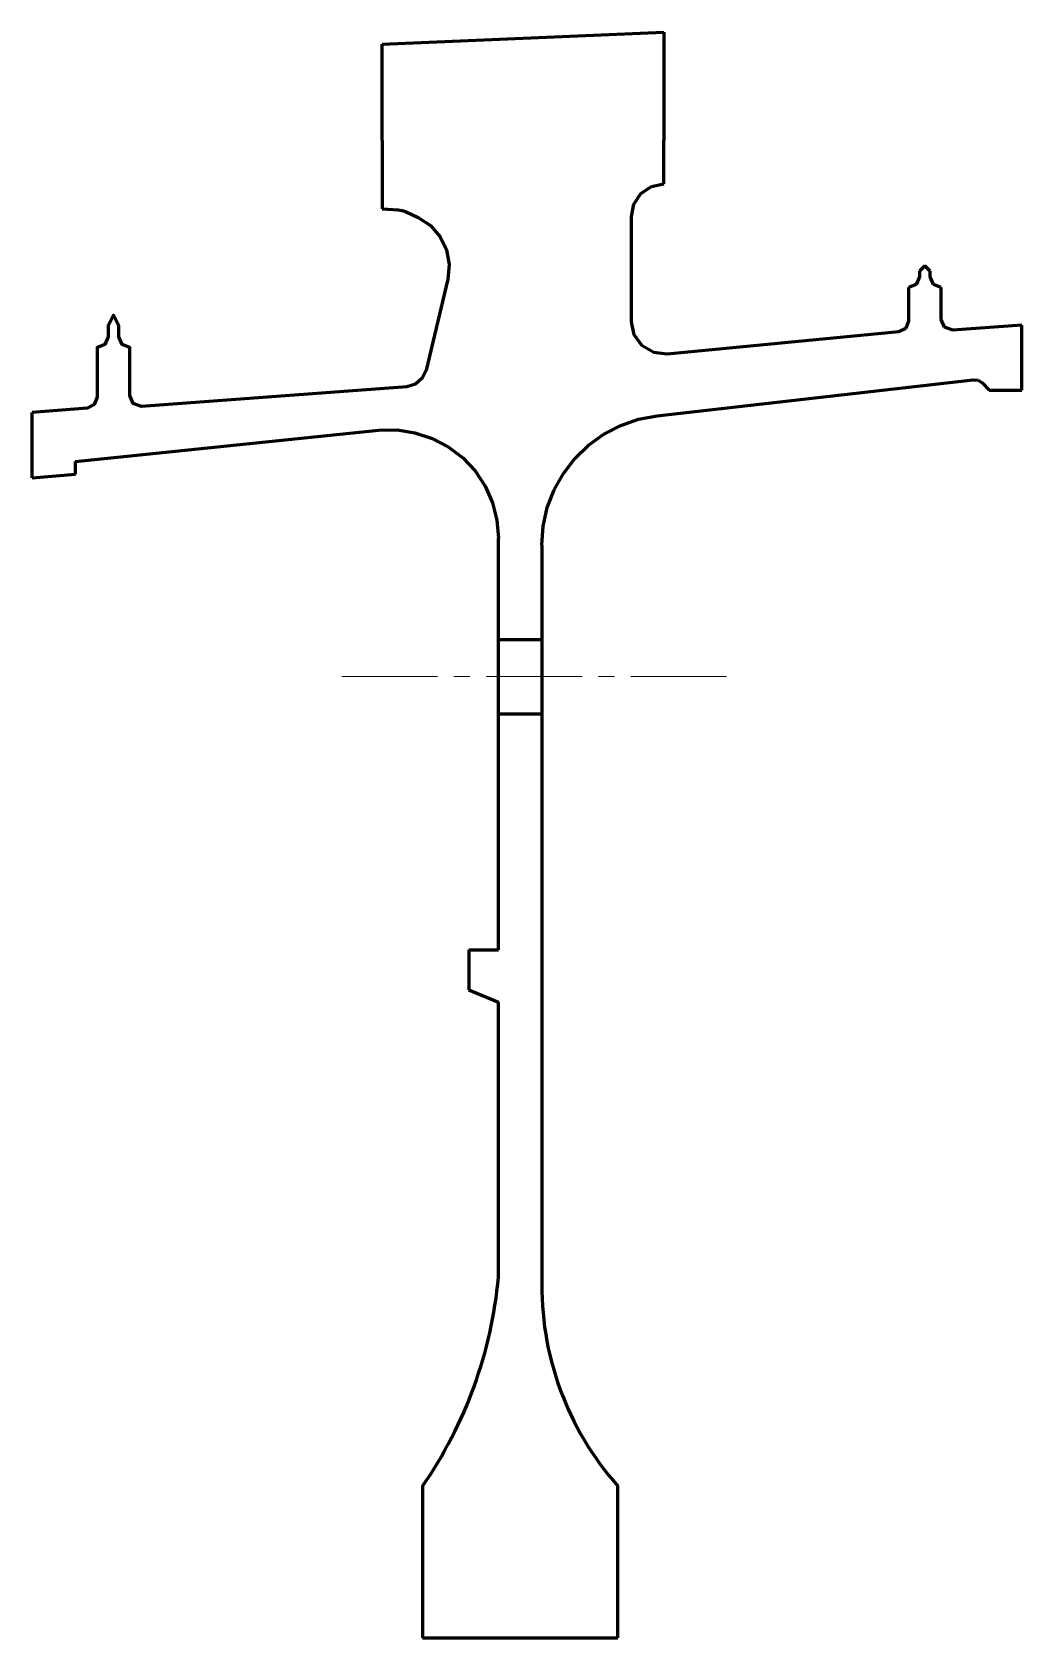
# Model space of a CAD drawing. Header units: millimetres. Extents: x -38 to 53, y 155 to 303.
import ezdxf

# ---------------------------------------------------------------- set-up
doc = ezdxf.new("R2010")
doc.units = ezdxf.units.MM
doc.linetypes.add('K5LT_AXLED', pattern=[13.33305, 8.83305, -1.5, 1.5, -1.5])
doc.linetypes.add('K5LT_BASIC', pattern=[0])

msp = doc.modelspace()

# ---------------------------------------------------------------- linework, layer by layer
at = {"color": 150, "linetype": 'K5LT_BASIC', "lineweight": 60, "true_color": 0x0080ff}
for p, q in [((-6.04, 302.02), (19.96, 303.14)), ((-6.04, 293.14), (-6.04, 302.02)), ((19.96, 303.14), (19.96, 293.14)), ((-6.04, 293.14), (-6.04, 286.86)), ((19.96, 289.14), (19.96, 293.14)), ((17.84, 288.26), (18.81, 288.91)), ((18.81, 288.91), (19.96, 289.14)), ((16.96, 286.14), (17.19, 287.29)), ((17.19, 287.29), (17.84, 288.26)), ((16.96, 276.44), (16.96, 286.14)), ((44.01, 281.59), (43.51, 281.09)), ((44.51, 281.09), (44.01, 281.59)), ((43.22, 279.88), (42.51, 279.59)), ((43.51, 280.59), (43.22, 279.88)), ((43.51, 281.09), (43.51, 280.59)), ((44.51, 280.59), (44.51, 281.09)), ((44.81, 279.88), (44.51, 280.59)), ((45.51, 279.59), (44.81, 279.88)), ((42.51, 279.59), (42.51, 276.49)), ((45.51, 276.66), (45.51, 279.59)), ((17.22, 275.23), (16.96, 276.44)), ((41.61, 275.5), (20.25, 273.46)), ((42.25, 275.82), (41.61, 275.5)), ((42.51, 276.49), (42.25, 275.82)), ((45.83, 275.93), (45.51, 276.66)), ((46.59, 275.67), (45.83, 275.93)), ((52.96, 276.14), (46.59, 275.67)), ((52.96, 270.14), (52.96, 276.14)), ((17.94, 274.22), (17.22, 275.23)), ((19.02, 273.6), (17.94, 274.22)), ((20.25, 273.46), (19.02, 273.6)), ((19.34, 267.77), (48.48, 271.09)), ((48.48, 271.09), (48.93, 271.04)), ((48.93, 271.04), (49.3, 270.8)), ((49.3, 270.8), (49.96, 270.14)), ((49.96, 270.14), (52.96, 270.14)), ((-38.3, 262.06), (-38.3, 268.06)), ((14.42, 266.07), (15.97, 266.88)), ((15.97, 266.88), (17.62, 267.45)), ((17.62, 267.45), (19.34, 267.77)), ((-34.3, 263.56), (-6.32, 266.43)), ((-6.32, 266.43), (-4.65, 266.46)), ((-4.65, 266.46), (-3, 266.21)), ((-3, 266.21), (-1.41, 265.69)), ((-1.41, 265.69), (0.07, 264.92)), ((11.74, 263.84), (13, 265.05)), ((13, 265.05), (14.42, 266.07)), ((-34.29, 262.39), (-34.3, 263.56)), ((0.07, 264.92), (1.4, 263.9)), ((1.4, 263.9), (2.54, 262.68)), ((10.68, 262.45), (11.74, 263.84)), ((-38.3, 262.06), (-34.29, 262.39)), ((2.54, 262.68), (3.46, 261.29)), ((9.82, 260.93), (10.68, 262.45)), ((3.46, 261.29), (4.14, 259.76)), ((9.2, 259.3), (9.82, 260.93)), ((4.14, 259.76), (4.56, 258.15)), ((8.82, 257.59), (9.2, 259.3)), ((4.56, 258.15), (4.7, 256.48)), ((4.7, 218.54), (4.7, 256.48)), ((8.7, 255.85), (8.82, 257.59)), ((8.7, 255.85), (8.7, 188.36)), ((4.7, 247.15), (8.7, 247.15)), ((4.7, 240.29), (8.7, 240.29)), ((1.98, 218.54), (4.7, 218.54)), ((1.98, 218.54), (1.98, 214.84)), ((1.98, 214.84), (4.7, 213.71)), ((4.7, 188.36), (4.7, 213.71)), ((-2.3, 169.1), (-2.3, 155.1)), ((15.7, 155.1), (15.7, 169.1)), ((-2.3, 155.1), (15.7, 155.1))]:
    msp.add_line(p, q, dxfattribs=at)
at = {"color": 30, "linetype": 'K5LT_AXLED', "lineweight": 18, "true_color": 0xff8000}
msp.add_line((-9.76, 243.72), (25.74, 243.72), dxfattribs=at)
at = {"color": 150, "linetype": 'K5LT_BASIC', "lineweight": 60, "true_color": 0x0080ff}
msp.add_lwpolyline([(-6.04, 286.86), (-4.54, 286.76), (-4.17, 286.7), (-3.82, 286.57), (-2.71, 286.04), (-1.57, 285.3), (-0.67, 284.28), (-0.08, 283.06), (0.16, 281.72), (0.02, 280.37), (-1.97, 271.98), (-2.33, 271.23), (-2.96, 270.68), (-3.76, 270.45), (-28.23, 268.64), (-28.98, 268.9), (-29.3, 269.64), (-29.3, 274.06), (-30.01, 274.35), (-30.3, 275.06), (-30.3, 276.06), (-30.8, 277.06), (-31.3, 276.06), (-31.3, 275.06), (-31.6, 274.35), (-32.3, 274.06), (-32.3, 269.48), (-32.57, 268.8), (-33.22, 268.48), (-38.3, 268.06)], dxfattribs=at)
for centre, radius, start, end in [((-35.06, 191.9), 39.91, 325.1511, 354.9044), ((36.59, 187.59), 27.9, 178.4252, 221.5193)]:
    msp.add_arc(centre, radius, start, end, dxfattribs=at)

doc.saveas('drawing.dxf')
